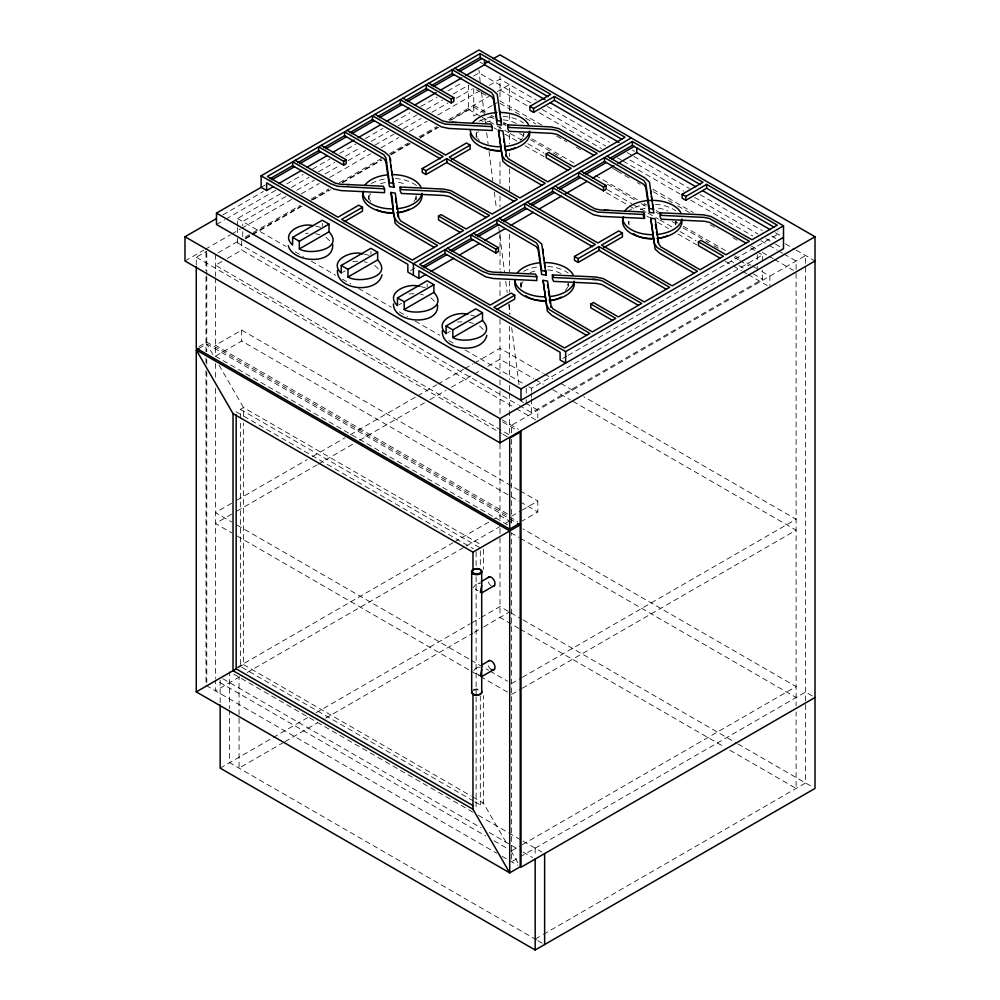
<?xml version="1.0" encoding="UTF-8"?>
<svg xmlns="http://www.w3.org/2000/svg" width="1000" height="1000" viewBox="0 0 1000 1000"><rect width="100%" height="100%" fill="white"/><g stroke="black" fill="none" stroke-linecap="round" stroke-linejoin="round"><path stroke-width="0.75" stroke-dasharray="5 3.75" d="M473.025 587.85L475.35 584.963L480.575 581.938M473.8 670.612L475.35 668.675L480.575 665.662M261.112 187.338L265.2 184.988M222.838 214.9L263.4 191.475M216.488 224.5L224.613 219.812M225.963 219.025L276.025 190.125M286.85 183.875L303.087 174.5M312.562 169.025L330.15 158.875M339.625 153.4L355.863 144.025M365.337 138.562L382.925 128.4M393.75 122.15L409.988 112.775M420.812 106.525L437.05 97.15M447.875 90.9L462.762 82.312M473.587 76.062L479 72.938L531.55 103.275M237.488 226.137L237.488 218.562L280.688 193.625M291.488 187.387L309.037 177.25M318.488 171.8L334.688 162.45M345.487 156.213L360.35 147.637M371.15 141.4L388.7 131.263M398.15 125.812L417.05 114.9M426.5 109.438L442.7 100.087M453.1 94.087L468.5 85.188L468.5 109.438L449.7 120.3M285.963 196.513L242.738 221.462L242.738 225.837M296.775 190.263L314.337 180.125M325.15 173.888L340 165.312M348.113 160.625L365.675 150.488M375.125 145.025L394.038 134.113M403.5 128.65L421.062 118.513M431.875 112.275L448.075 102.912M456.188 98.238L472.4 88.875M184.988 261L203.912 250.075M205.263 249.288L230.263 234.862M231.612 234.088L240.413 229M241.775 228.212L291.788 199.338M301.262 193.875L319.275 183.475M329.65 177.488L370.525 153.887M381.025 147.825L398.85 137.525M409.412 131.425L427.175 121.175M437.812 115.037L478.425 91.587M489.188 85.375L500 79.125L536.5 100.2M196.275 264.925L196.275 257.213L206.775 251.15M218.062 252.812L241.688 239.175M245.113 237.2L251.85 233.312M253.2 232.525L300.4 205.275M311.2 199.05L328.725 188.925M339.513 182.7L381.325 158.562M389.412 153.887L408.3 142.988M419.087 136.762L436.625 126.638M448.762 119.625L489.225 96.263M497.312 91.6L509.45 84.588L509.45 122.037M237.488 238.263L237.488 242.812L240.175 241.262M245.55 238.162L250.925 235.062M252.262 234.288L300.613 206.375M311.363 200.162L328.812 190.087M342.25 182.338L381.2 159.85M390.6 154.412L409.4 143.562M420.15 137.363L437.612 127.275M245.438 238.825L250.85 235.712M252.2 234.925L302.175 206.075M312.987 199.838L330.55 189.688M342.713 182.675L381.887 160.05M391.337 154.6L410.25 143.675M419.712 138.212L438.625 127.3M450.788 120.275L473.75 107.013L483.2 112.475M222 261.462L215.438 265.25L508.85 434.65M227.25 258.425L241.688 250.087L514.812 407.775M492.125 105.5L473.75 116.112L473.75 88.088M493.438 104.75L497.375 102.475M198.9 346.637L206.775 342.088L517.513 521.487M198.9 348.45L206.775 343.913L516.163 522.525M518.875 490.15L241.688 330.112L215.438 345.275L507.5 513.888M342.587 272.362L345.288 270.812M215.438 277.712L215.438 356.188L241.688 341.025L518.875 501.062M410.538 270.5L415.913 267.4M398.825 304.837L401.525 303.275M240.375 418.725L240.375 409.375L243.525 407.562L482.113 545.312M447.463 332.912L450.15 331.35M231.625 503.25L215.438 512.6L231.663 521.962M237.013 500.138L307.15 459.65M312.538 456.538L344.913 437.85M350.3 434.738L416.388 396.575M417.738 395.8L436.613 384.9M437.962 384.125L463.587 369.325M464.938 368.55L473.025 363.875M474.375 363.1L500 348.3L543.263 373.288M231.625 514.163L215.438 523.513L231.663 532.875M237.013 511.05L316.588 465.112M317.938 464.338L354.35 443.312M359.738 440.2L424.475 402.825M429.875 399.7L446.05 390.363M451.45 387.25L473.025 374.787M474.375 374.012L482.463 369.338M487.863 366.225L500 359.212L533.8 378.738M562.788 358.413L566.825 356.075M568.175 355.3L777.987 234.163L777.987 231.088M528.875 386.8L531.5 388.312L762.513 254.938L762.513 264.037M519.362 405.55L531.5 412.562L762.513 279.188L762.513 270.1M237.013 667.463L452.8 542.875M454.15 542.1L490.562 521.075M491.887 520.312L500 515.625L513.525 523.438M238.275 667.638L243.525 664.613L243.525 423.137M511.55 516.225L520.737 510.925M522.05 510.163L537.8 501.075L537.8 511.987L522.05 521.075M239.713 676.812L215.438 690.837L215.438 679.925L485.863 836.05M247.175 672.513L464.837 546.838M466.188 546.062L500 526.538M505.4 523.425L509.45 521.087M220.162 768.125L309.375 716.625M316.137 712.712L470.262 623.737M471.613 622.962L479.725 618.275M481.075 617.487L500 606.562L508.1 611.237M283.675 742.375L239.062 768.125L239.062 677.188M285.025 741.587L317.475 722.862M325.588 718.175L472.95 633.1M474.3 632.312L482.413 627.638M483.762 626.85L509.45 612.025M511.55 683.55L520.988 678.1M522.337 677.325L796.112 519.263L583.825 396.7M511.55 694.463L520.988 689.013M522.337 688.238L796.112 530.175L571.663 400.588M474.925 801.838L480.312 804.95L483.462 803.138L483.462 695.638M511.55 850.875L520.988 845.425M522.337 844.65L796.112 686.587L522.987 528.9M535.175 939.087L541.938 935.188M543.288 934.4L805.562 782.975L805.562 264.9M305.487 233.363L308.387 233.212M352.675 261.512L358.475 261.212M408.913 293.975L414.712 293.675M457.537 322.05L461.887 321.838M478.025 583.413L480.363 583.625M478.025 667.125L480.363 667.337M315.7 226.025L321.238 227.463M315.7 233.725L319.85 234.8M364.338 254.1L369.862 255.538M364.338 261.8L367.1 262.512M420.575 286.562L426.1 288M420.575 294.262L423.338 294.988M470.588 315L474.738 316.087M469.2 322.35L473.35 323.425M480.1 62.188L483.038 63.888M632.362 150.087L634.575 151.363M775.425 232.688L781.3 236.088M547.312 106.45L609.513 142.35M627.087 152.5L632.5 155.625M633.85 156.4L689.287 188.412M700.1 194.65L762.3 230.562M771.75 236.025L775.812 238.375M785.275 243.825L794.75 249.3M796.087 250.075L815.013 261M542.325 109.5L605.65 146.062M629.913 160.062L683.8 191.175M694.587 197.4L757.913 233.962M766 238.637L774.075 243.3M775.425 244.075L783.512 248.75M500 90.037L527.038 105.65M539.212 112.675L601.413 148.588M617.638 157.963L621.688 160.3M623.038 161.075L679.825 193.863M690.65 200.113L752.85 236.025M760.962 240.7L767.712 244.613M769.075 245.387L777.188 250.075M778.538 250.85L782.588 253.2M783.95 253.975L796.112 261L796.112 705.738M541.912 125.15L500 100.95L500 76.1M652.788 189.163L693.35 212.587M751.488 246.15L756.9 249.275M762.312 252.4L767.712 255.525M769.075 256.3L773.125 258.637M774.475 259.425L793.413 270.35M476.375 89.738L480.312 92.013M481.625 92.775L486.875 95.8M500 103.375L521 115.375M525.6 118.162L535.85 123.95M556.587 136.05L566.9 141.875M576.35 147.325L581.75 150.45M612.8 168.375L616.85 170.712M617.225 171.062L629.35 178.062M637.438 182.725L640.138 184.288M653.312 191.762L672.212 202.675M677.613 205.787L689.762 212.8M710.2 224.737L718.112 229.175M732.962 237.75L739.712 241.65M750.512 247.875L755.913 251M757.163 251.85L762.513 254.938M473.75 105.2L485.913 112.225M491.325 115.35L494.025 116.912M503.5 122.375L506.2 123.938M531.888 138.763L575.163 163.75M595.438 175.45L637.35 199.65M644.112 203.562L646.825 205.125M656.287 210.588L658.988 212.15M675.212 221.513L677.913 223.075M683.325 226.2L726.6 251.175M734.712 255.863L740.113 258.988M746.875 262.887L750.938 265.225M752.288 266.012L756.338 268.35M761.75 271.475L769.862 276.163L769.862 285.512M489.95 116.375L494 118.713M503.45 124.162L506.15 125.725M519.65 133.512L525.05 136.637M530.45 139.75L561.5 157.688M607.4 184.188L635.75 200.55M641.15 203.675L646.562 206.788M656.012 212.237L658.713 213.8M672.212 221.6L676.263 223.938M683.012 227.838L708.662 242.638M714.062 245.763L719.463 248.875M734.312 257.45L738.363 259.788M739.712 260.575L749.163 266.025M468.5 109.438L480.637 116.45M481.987 117.225L508.963 132.8M510.312 133.575L521.1 139.812M527.837 143.7L544.025 153.05M607.413 189.65L631.625 203.625M632.962 204.4L658.487 219.125M659.825 219.9L673.263 227.662M679.975 231.537L696.087 240.837M731.012 261L733.637 262.512M738.888 265.55L744.137 268.575M753.325 273.888L762.513 279.188M480.513 120.013L483.212 121.575M494.025 127.825L496.737 129.388M504.85 134.062L517.013 141.088M525.125 145.775L544.062 156.7M606.25 192.613L627.888 205.1M629.237 205.888L636 209.788M646.825 216.038L649.525 217.6M657.638 222.275L668.45 228.525M677.913 233.988L696.85 244.913M725.238 261.312L732 265.212M733.35 265.988L741.462 270.675M742.825 271.462L746.875 273.8M748.225 274.575L767.163 285.512M544.625 374.062L552.737 378.75M560.85 383.438L578.425 393.575M535.15 379.513L543.263 384.2M552.737 389.663L570.312 399.812M237.488 218.562L285.938 246.412M295.188 251.875L303.488 256.537M311.35 261.212L335.613 275.212M342.35 279.1L350.737 283.825M358.512 288.438L391.25 307.2M399.35 311.887L407.45 316.562M415.112 321.112L439.85 335.262M448.8 340.562L454.7 343.837M464.963 349.9L523.625 383.762M525.638 403.113L537.8 410.138L537.8 417.938M520.85 400.962L523.55 402.512M237.488 242.812L518.013 404.775M516.163 408.562L536.45 420.262M502.088 419.825L518.3 429.188M502.65 421.975L516.163 429.775M196.275 257.213L501.613 433.5M502.962 434.275L509.712 438.175M520.225 490.925L537.8 501.075M520.225 501.838L537.8 511.987M812.312 695.938L805.562 692.05L511.55 861.787L511.55 532.863M215.438 356.188L507.5 524.8M510.812 532.788L518.925 537.475M520.288 538.25L796.112 697.5M240.375 409.375L480.312 547.913L480.312 568.162M236.175 411.8L473.413 548.775M510.8 612.8L521.625 619.05M522.975 619.825L736.6 743.175M737.962 743.95L813.662 787.663M518.925 628.413L500 617.475L500 535.662M520.288 629.188L724.45 747.062M729.862 750.188L796.112 788.438L796.112 711.975M237.075 525.087L469.637 659.35M470.988 660.138L488.562 670.288M489.913 671.062L507.5 681.213M237.075 536L469.637 670.263M470.988 671.05L479.1 675.738M480.45 676.513L507.5 692.125M243.525 664.613L471.325 796.137M472.675 796.912L483.462 803.138L507.2 844.25M473.575 801.062L240.375 666.425L240.375 420.288M472.975 812.237L229.613 671.737L229.613 708.725M478.375 815.362L521.638 840.337M523 841.112L541.925 852.05M222.862 678.75L481.1 827.837M489.212 832.525L521.663 851.263M523.013 852.038L532.475 857.5M493.975 840.725L507.5 848.538M205.987 685.375L496.675 853.2M502.088 856.325L517.513 865.238M536.512 939.862L229.613 762.675L229.613 710.263M537.863 940.638L544.625 944.55M475.35 589.2L478.025 590.763M480.363 675.825L473.025 671.575M479.562 325.962L485.825 331.938M430.925 297.887L437.188 303.863M374.688 265.425L380.95 271.4M326.05 237.338L332.325 243.312M511.025 850.875L520.212 866.787M212.9 354.513L206.775 343.913L206.775 351.712M219.025 365.125L243.525 407.562L243.525 416.912M480.163 82L479 70.088M481.525 92.575L485.35 122.425M486.675 132.787L488.125 144.075M489.062 151.337L492.825 180.725M494.275 192.013L496.463 209.013M498.775 227.113L504.538 271.962M505.725 281.238L507.175 292.525M508.7 304.425L509.95 314.175M511.675 327.625L519.062 385.2M805.562 263.35L805.562 255.55L511.55 425.288L511.55 436.2M757.262 254.688L757.262 264.875M757.262 266.337L757.262 270.7M568.375 286.1L568.375 283.538A23.763 13.713 0 0 1 568.013 285.912M535.175 848.15L535.175 855.863M531.5 388.312L531.5 391.337M531.5 392.863L531.5 397.4M531.5 398.925L531.5 412.562M526.25 388.062L526.25 393.888M526.25 399.712L526.25 404.075M520.85 283.538L520.85 287.387M511.55 439.325L511.55 525.588M509.45 134.475L509.45 143.887M509.45 153.175L509.45 156.363M509.45 168.762L509.45 190.7M509.45 234.237L509.45 271.837M509.45 281.012L509.45 291.925M509.45 304.4L509.45 313.975M509.45 326.225L509.45 379.513M509.45 385.462L509.45 392M509.45 393.25L509.45 435.688M500 125.9L500 129.05M500 161.75L500 183.675M500 196.05L500 206.962M500 233.463L500 269.5M500 281.788L500 296.025M500 319.425L500 374.05M500 380L500 384.975M500 390.913L500 414.613M500 443.913L500 521.862M500 528.538L500 534.125M483.462 549.2L483.462 569.45M480.312 695.9L480.312 804.95M476.25 133.475L476.25 137.325A23.763 13.713 0 0 1 478.488 131.525M476.112 551.888L476.112 565.913M476.112 576.812L476.112 695.212M476.112 696.775L476.112 807.375M427.15 283.863L427.15 286.938M416.112 195.625L416.112 199.475A23.763 13.713 0 0 0 415.3 195.925M370.913 251.388L370.913 254.475M368.6 195.625L368.6 199.475M322.287 223.312L322.287 226.388M242.738 231.65L242.738 237.475M241.688 240.738L241.688 250.087M241.688 330.112L241.688 341.025M237.488 227.662L237.488 236.75M220.162 680.275L220.162 703.388M215.438 254.338L215.438 276.163M215.438 363.462L215.438 379.05M215.438 388.4L215.438 678.363M206.775 252.688L206.775 274.275M206.775 275.812L206.775 342.088M206.775 359.525L206.775 364.2M206.775 372.013L206.775 682.712M205.987 252L205.987 270.7M205.987 276.938L205.987 351.763M205.987 358L205.987 362.675M205.987 370.475L205.987 683.812M416.025 196.825A23.763 13.713 0 0 1 413.888 201.425M370.825 201.425A23.763 13.713 0 0 1 368.963 193.238M380.475 183.75A23.763 13.713 0 0 1 386.2 182.375M398.5 182.375A23.763 13.713 0 0 1 406.825 184.75M368.688 198.287A23.763 13.713 0 0 1 370.825 193.675M371.35 183.5A29.7 17.15 0 0 1 384.663 179.062M395.45 178.575A29.7 17.15 0 0 1 417.05 186.1M522.35 138.162A23.763 13.713 0 0 1 520.588 140.325M479.438 140.325A23.763 13.713 0 0 1 477.688 138.162M477.062 137.025A23.763 13.713 0 0 1 476.613 131.088M485.55 122.587A23.763 13.713 0 0 1 493.862 120.225M503.113 119.875A23.763 13.713 0 0 1 516.812 123.775M522.962 137.025A23.763 13.713 0 0 0 523.775 133.475L523.775 136.037A23.763 13.713 0 0 0 522.962 133.775M503.113 123.725A23.763 13.713 0 0 1 506.163 124.075M479.012 121.35A29.7 17.15 0 0 1 492.325 116.912M503.113 116.412A29.7 17.15 0 0 1 523.575 123.038M567.562 287.087A23.763 13.713 0 0 1 565.188 290.387M521.663 287.087A23.763 13.713 0 0 1 521.213 281.15M530.15 272.65A23.763 13.713 0 0 1 538.462 270.287M547.712 269.938A23.763 13.713 0 0 1 561.413 273.837M520.938 286.188A23.763 13.713 0 0 1 523.075 281.588M567.562 283.837A23.763 13.713 0 0 1 568.288 286.188M523.612 271.413A29.7 17.15 0 0 1 536.925 266.975M547.712 266.475A29.7 17.15 0 0 1 568.175 273.1M629.325 224.925A23.763 13.713 0 0 1 628.513 221.375L628.513 225.225A23.763 13.713 0 0 1 629.325 221.675M640.387 209.5A23.763 13.713 0 0 1 646.125 208.125M658.425 208.125A23.763 13.713 0 0 1 667.938 211.062M675.225 224.925A23.763 13.713 0 0 0 676.038 221.375L676.038 225.225A23.763 13.713 0 0 0 675.225 221.675M641.762 212.925A23.763 13.713 0 0 1 646.125 211.975M627.575 211.85A29.7 17.15 0 0 1 644.587 204.812M655.375 204.325A29.7 17.15 0 0 1 675.837 210.938M491.337 585.775A5.2 3 60 0 1 488.15 581.812M491.337 669.488A5.2 3 60 0 1 488.15 665.525M473.025 689.862A5.162 2.975 0 0 1 480.325 689.862M473.438 690.575A4.575 2.637 0 0 1 479.913 690.575"/><path stroke-width="1.5" d="M337.425 270.312C336.575 290.763 377.638 294.137 381.975 274.788M393.488 303.9C392.975 323.688 439.688 326.475 437.525 304.988M442.3 330.863C441.438 351.312 482.512 354.688 486.838 335.325M261.112 175.8L479 50L783.512 225.812L783.512 248.75L521 400.3L216.488 224.5L216.488 213.113L261.137 187.325L261.112 175.8L565.625 351.6L783.512 225.812M621.825 139.262L554.4 100.35L533.562 112.375L529.888 110.25L529.888 106.4L550.725 94.375L480.125 53.612L267.362 176.438L337.962 217.2L358.8 205.175L362.488 207.3L362.488 211.15L344.25 221.675M270.025 178.75L292.675 165.675L333.7 189.013L341.213 190.613L384.55 192.675L384.55 188.825L383.338 186.238L340.3 184.2L335.1 183.1L295.238 160.35M297.838 162.7L318.625 150.688L343.625 165.125L346.188 163.637L346.188 159.787L321.188 145.363M323.787 147.713L344.588 135.712L384 158.713L385.9 161.725L389.425 186.575L393.9 187.275L389.538 156.325L384.913 152.188L347.15 130.375M349.812 132.688L372.463 119.612L440.363 158.825M377.688 116.6L400.337 103.525L441.362 126.85L448.875 128.463L492.212 130.512L492.212 126.662L491 124.075L447.962 122.05L442.75 120.95L402.9 98.188M405.5 100.538L426.287 88.537L451.275 102.963L453.837 101.487L453.837 97.638L428.85 83.2M431.45 85.55L452.238 73.55L491.662 96.562L493.562 99.575L497.088 124.412L501.562 125.113L497.188 94.162L492.575 90.025L454.812 68.225M457.475 70.537L480.125 57.45L548.025 96.662M271.863 179.812L294.513 166.737M299.675 163.762L320.475 151.75M325.637 148.775L346.425 136.775M351.65 133.75L374.3 120.675M379.525 117.662L402.175 104.588M407.337 101.6L428.125 89.6M433.288 86.613L454.087 74.612M459.312 71.6L481.962 58.525M815.013 261L500 442.875L184.988 261L184.988 236.75L216.088 218.8M485.125 63.463L489.188 61.125M493.237 58.788L500 54.875L815.013 236.75L815.013 788.438L535.175 950L220.162 768.125L220.162 704.938M261.112 187.338L266.637 190.538L273.363 186.65M278.75 183.55L301.613 170.35M306.988 167.237L327.163 155.588M332.537 152.487L354.062 140.062M358.1 137.725L380.962 124.525M386.337 121.425L409.212 108.225M414.588 105.113L436.1 92.688M440.138 90.363L461.662 77.938M465.7 75.612L484.525 64.737L484.525 60.125M318.625 150.688L318.625 146.838L343.625 161.275L346.188 159.787M426.287 88.537L426.287 84.688L451.275 99.113L453.837 97.638M312.775 225.725C301.775 222.062 279.45 233.188 292.613 245.062L292.613 237.362L322.287 220.238L329.012 224.125L329.012 231.825C344.837 249.05 310.125 255.625 299.337 248.95L299.337 241.25L329.012 224.125M447.362 162.15L425.913 174.537L422.225 172.413L422.225 168.562L443.062 156.525L372.463 115.763L372.463 119.612M362.488 207.3L341.65 219.325L412.25 260.087L437.562 245.475L399.8 223.675C389.425 217.312 394.837 202.013 390.812 192.438L395.288 193.137L398.812 217.975L400.712 220.987L440.125 244L463.512 230.487L438.525 216.062L438.525 219.913L460.387 232.537M422.225 168.562L425.913 170.688L446.75 158.65L517.35 199.412L492.038 214.025L451.012 190.7L443.5 189.088L400.15 187.037L400.15 190.888L401.375 193.463L444.4 195.5L449.613 196.6L486.312 217.537M451.375 159.825L470.15 148.988L470.15 145.137L449.312 157.175L519.913 197.938L545.225 183.325L504.812 159.637L502.025 155.3L498.475 130.275L502.938 130.975L506.475 155.825L508.375 158.825L547.788 181.838L571.175 168.337L546.188 153.912L546.188 157.762L568.05 170.375M529.888 106.4L533.562 108.525L554.4 96.5L625.013 137.262L599.7 151.875L558.675 128.537L551.163 126.925L507.812 124.875L507.812 128.725L509.038 131.312L552.062 133.35L557.275 134.45L593.975 155.375M299.337 248.95L329.012 231.825M362.875 253.95C351.75 249.825 327.775 260.55 341.238 273.15L341.238 265.45L370.913 248.312L377.65 252.2L377.65 259.9C393.475 277.137 358.75 283.7 347.975 277.038L347.975 269.337L377.65 252.2M198.9 348.45L196.275 349.975L196.275 691.888L509.712 872.85L520.212 866.787L520.212 524.875L517.513 523.312M438.525 216.062L441.087 214.587L466.087 229.013L489.475 215.512L449.613 192.75L444.4 191.65L401.375 189.613L400.15 187.037M546.188 153.912L548.75 152.425L573.737 166.863L597.137 153.35L557.275 130.6L552.062 129.5L509.038 127.463L507.812 124.875M347.975 277.038L377.65 259.9M631.25 137.9L413.375 263.7L413.375 275.25M774.075 227.175L706.663 188.25L685.825 200.275L682.138 198.15L682.138 194.3L702.975 182.275L632.375 141.512L419.613 264.35L490.225 305.113L511.062 293.075L514.738 295.2L514.738 299.05L496.512 309.575M422.287 266.663L444.938 253.575L485.95 276.913L493.462 278.525L536.812 280.575L536.812 276.725L535.588 274.137L492.562 272.1L487.35 271.012L447.5 248.25M450.087 250.6L470.887 238.6L495.875 253.025L498.438 251.55L498.438 247.7L473.45 233.263M476.05 235.613L496.838 223.612L536.25 246.625L538.162 249.638L541.688 274.475L546.163 275.175L541.788 244.225L537.175 240.087L499.4 218.287M502.062 220.6L524.712 207.512L592.625 246.725M529.938 204.5L552.587 191.425L593.612 214.75L601.125 216.363L644.475 218.412L644.475 214.562L643.25 211.988L600.225 209.95L595.013 208.85L555.15 186.1M557.75 188.438L578.55 176.438L603.538 190.863L606.1 189.387L606.1 185.538L581.112 171.112M583.713 173.463L604.5 161.45L643.913 184.462L645.812 187.475L649.35 212.312L653.825 213.025L649.45 182.062L644.837 177.925L607.062 156.125M609.725 158.438L632.375 145.363L700.288 184.562M424.125 267.725L446.775 254.65M451.938 251.663L472.725 239.662M477.887 236.675L498.675 224.675M503.913 221.663L526.562 208.588M531.788 205.562L554.438 192.488M559.6 189.513L580.388 177.5M585.55 174.525L606.337 162.512M611.575 159.5L634.212 146.425M266.637 190.538L266.637 182.838L407.85 264.363L407.85 272.062L418.9 278.438L425.625 274.55M431 271.45L453.862 258.25M459.25 255.138L479.425 243.5M484.8 240.387L504.975 228.738M510.35 225.637L533.212 212.438M538.6 209.325L561.462 196.125M565.5 193.8L587.013 181.375M592.4 178.263L613.913 165.85M617.95 163.512L636.775 152.637L636.775 148.025M419.1 286.425C407.975 282.3 384.012 293.025 397.475 305.613L397.475 297.913L427.15 280.775L433.888 284.662L433.888 292.362C449.712 309.6 414.988 316.175 404.212 309.5L404.212 301.8L433.888 284.662M470.887 238.6L470.887 234.75L495.875 249.175L498.438 247.7M578.55 176.438L578.55 172.587L603.538 187.013L606.1 185.538M404.212 309.5L433.888 292.362M467.738 314.5C456.613 310.375 432.65 321.1 446.112 333.688L446.112 325.988L475.788 308.863L482.512 312.75L482.512 320.438C498.338 337.675 463.625 344.25 452.837 337.575L452.837 329.875L482.512 312.75M599.612 250.05L578.162 262.438L574.475 260.312L574.475 256.462L595.312 244.425L524.712 203.663L524.712 207.512M514.738 295.2L493.9 307.238L564.513 348L589.825 333.387L549.412 309.7L546.625 305.363L543.062 280.338L547.537 281.038L551.062 305.887L552.975 308.888L592.388 331.9L615.775 318.4L590.788 303.975L590.788 307.825L612.65 320.438M574.475 256.462L578.162 258.587L599 246.562L669.6 287.325L644.287 301.938L603.275 278.6L595.763 276.988L552.413 274.938L552.413 278.788L553.638 281.375L596.663 283.412L601.875 284.513L638.562 305.438M603.638 247.738L622.4 236.9L622.4 233.05L601.562 245.075L672.163 285.837L697.487 271.225L657.075 247.537L654.275 243.2L653.538 237.987M682.138 194.3L685.825 196.425L706.663 184.4L777.262 225.162L751.95 239.775L710.925 216.45L703.413 214.838L660.075 212.787L660.075 216.637L661.3 219.213L704.325 221.25L709.538 222.35L746.225 243.275M452.837 337.575L482.512 320.438M590.788 303.975L593.35 302.488L618.337 316.913L641.725 303.412L601.875 280.663L596.663 279.562L553.638 277.525L552.413 274.938M720.312 258.288L698.45 245.662L698.45 241.812L701.012 240.338L726 254.762L749.388 241.262L709.538 218.5L704.325 217.4L661.3 215.362L660.075 212.787M216.488 213.113L521 388.913L783.512 237.362M184.988 236.75L500 418.625L815.013 236.75M196.275 691.888L236.175 668.85L236.175 414.925M509.712 529.113L520.212 523.05L520.212 432.113L509.712 438.175L509.712 529.113L196.275 348.15L196.275 266.462M472.962 570.85L472.962 552.15L520.212 524.875M481.75 581.263L489.5 576.788M494.525 585.487L481.7 592.888L480.375 592.1L481.7 585.538M481.75 664.975L489.5 660.512M494.525 669.2L481.7 676.6L480.375 675.812L481.7 669.25M815.013 697.5L521 867.25L521 430.75M452.238 122.25L453.612 122.312M455.15 122.387L456.55 122.45M347.488 184.537L348.888 184.613M440.138 191.45L444.4 191.65M604.487 210.15L605.875 210.212M607.4 210.287L608.812 210.35M499.75 272.45L501.15 272.512M592.4 279.363L596.663 279.562M492.212 126.662L445.275 124.138L438.1 121.475L400.337 99.675L400.337 103.525M384.55 188.825L337.612 186.3L330.438 183.637L292.675 161.825L292.675 165.675M644.475 214.562L597.525 212.05L590.363 209.375L552.587 187.575L552.587 191.425M536.812 276.725L489.862 274.2L482.7 271.537L444.938 249.737L444.938 253.575M501.562 121.263L497.088 120.562L493.562 95.725L491.662 92.713L452.238 69.7L452.238 73.55M653.825 209.175L649.35 208.463L645.812 183.625L643.913 180.613L604.5 157.6L604.5 161.45M694.312 273.238L659.712 253.275L655.1 249.137L650.725 218.175L655.2 218.888L658.725 243.725L660.625 246.737L700.05 269.75L723.438 256.238L698.45 241.812M393.9 183.425L389.425 182.725L385.9 157.875L384 154.875L344.588 131.862L344.588 135.712M546.163 271.325L541.688 270.625L538.162 245.787L536.25 242.775L496.838 219.762L496.838 223.612M299.337 241.25L292.613 237.362M347.975 269.337L341.238 265.45M404.212 301.8L397.475 297.913M452.837 329.875L446.112 325.988M484.387 64.662L545.025 99.663M550.413 102.775L619.125 142.45M636.65 152.562L695.925 186.788M702.663 190.688L770.037 229.575M542.05 185.338L507.463 165.362L502.837 161.225L498.475 130.275M470.15 145.137L466.463 143.012L445.625 155.05L375.025 114.288M622.4 233.05L618.725 230.925L597.888 242.95L527.275 202.188M514.163 201.425L446.75 162.5L446.75 158.65M666.413 289.325L599 250.413L599 246.562M434.387 247.5L399.8 227.525L395.175 223.388L390.812 192.438M586.65 335.4L552.05 315.425L547.438 311.288L543.062 280.338M472.962 693.913L472.962 809.2L509.712 872.85L509.712 530.925L196.275 349.975L233.025 413.625L472.962 552.15M236.175 668.85L473.413 805.825M472.962 809.2L233.025 670.675L233.025 413.625M643.25 215.837L644.475 218.412M332.663 244.45C334.25 265.462 292.413 262.913 288.275 245.588M651.438 196.262L652.087 200.837M652.525 203.888L652.95 206.925M655.413 224.262L656.062 228.85M656.5 231.912L656.938 234.975M657.588 239.562L658.025 242.613M650.65 190.725L651 193.225M650.725 218.175L653.888 240.475M542.987 249.037L543.35 251.525M542.6 250.15L542.987 252.887M543.562 256.9L544 259.95M544.425 262.987L545.075 267.562M545.513 270.613L546.163 275.175M547.537 284.887L547.975 287.95M548.413 291.012L549.062 295.6M549.5 298.663L550.15 303.25M550.6 306.475L550.712 307.275M505.763 154.713L506.012 156.412M499.4 109.887L500.05 114.45M500.475 117.5L501.125 122.075M503.6 139.412L504.025 142.475M504.462 145.538L505.112 150.125M390.35 158.4L390.737 161.125M390.737 164.975L391.087 167.475M391.525 170.512L392.175 175.087M392.6 178.137L393.038 181.188M393.475 184.225L393.9 187.275M395.5 198.512L396.15 203.1M396.587 206.163L397.025 209.225M397.45 212.288L398.1 216.875M386.25 160.338L386.362 161.137M386.488 162.025L386.6 162.838M706.663 184.4L706.663 188.25M685.825 196.425L685.825 200.275M632.375 141.512L632.375 145.363M603.538 187.013L603.538 190.863M578.162 258.587L578.162 262.438M565.625 351.6L565.625 363.15L560.1 359.963L560.1 352.262L418.9 270.738L418.9 278.438M554.4 96.5L554.4 100.35M544.625 853.612L544.625 944.55M535.175 859.062L535.175 950M533.562 108.525L533.562 112.375M521 388.913L521 400.3M500 418.625L500 442.875M495.875 249.175L495.875 253.025M481.7 570.925L481.712 692.763M480.125 53.612L480.125 57.45M471.688 570.913L471.7 692.75M451.275 99.113L451.275 102.963M425.913 170.688L425.913 174.537M343.625 161.275L343.625 165.125M421.938 193.263A29.7 17.15 0 0 1 397 208.713M392.35 208.925A29.7 17.15 0 0 1 362.65 191.775M364.913 185.212A29.7 17.15 0 0 1 387.7 174.838M392.35 174.625A29.7 17.15 0 0 1 421.037 187.338M422.05 195.625A29.7 17.15 0 0 1 397 212.562M392.35 212.775A29.7 17.15 0 0 1 363.663 191.188M409.15 209.175A23.763 13.713 0 0 1 398.5 212.725M392.35 213.2A23.763 13.713 0 0 1 376.688 209.788M529.6 131.113A29.7 17.15 0 0 1 504.663 146.55M500.012 146.762A29.7 17.15 0 0 1 470.312 129.625M472.575 123.062A29.7 17.15 0 0 1 496.912 112.562M500.012 112.475A29.7 17.15 0 0 1 528.7 125.188M529.712 133.475A29.7 17.15 0 0 1 507.7 150.037M500.012 150.612A29.7 17.15 0 0 1 470.312 133.475M515.688 147.625A23.763 13.713 0 0 1 506.163 150.575M500.012 151.037A23.763 13.713 0 0 1 484.35 147.625M574.2 281.175A29.7 17.15 0 0 1 549.263 296.613M544.612 296.825A29.7 17.15 0 0 1 514.913 279.688M517.175 273.125A29.7 17.15 0 0 1 539.963 262.75M544.612 262.538A29.7 17.15 0 0 1 573.3 275.25M574.312 283.538A29.7 17.15 0 0 1 549.263 300.462M544.612 300.675A29.7 17.15 0 0 1 515.363 280.55M561.413 297.087A23.763 13.713 0 0 1 550.763 300.637M544.612 301.1A23.763 13.713 0 0 1 525.763 295.738M681.862 219.013A29.7 17.15 0 0 1 656.925 234.462M652.275 234.675A29.7 17.15 0 0 1 622.575 217.525M624.837 210.963A29.7 17.15 0 0 1 654.212 200.413A29.7 17.15 0 0 1 680.962 213.088M681.975 221.375A29.7 17.15 0 0 1 656.925 238.312M652.275 238.525A29.7 17.15 0 0 1 623.587 216.938M667.938 235.538A23.763 13.713 0 0 1 658.425 238.475M652.275 238.938A23.763 13.713 0 0 1 633.425 233.575M488.15 577.562A5.2 3 60 0 1 493.938 580.025A5.2 3 60 0 1 493.175 586.263M488.15 661.287A5.2 3 60 0 1 492.587 661.975A5.2 3 60 0 1 494.95 668.062A5.2 3 60 0 1 491.337 669.488M481.15 693.15A4.575 2.637 0 0 1 477.912 695.025A4.575 2.637 0 0 1 473.488 694.338M472.3 693.162A4.575 2.637 0 0 1 472.3 691.787M481.7 691.213A5.162 2.975 0 0 1 476.737 694.975A5.162 2.975 0 0 1 471.737 691.225M473.075 573.812A5.162 2.975 0 0 0 481.712 572.475A5.162 2.975 0 0 0 475.387 568.825A5.162 2.975 0 0 0 473.075 573.812M473.488 573.088A4.575 2.637 0 0 0 481.15 571.9A4.575 2.637 0 0 0 475.525 568.675A4.575 2.637 0 0 0 473.488 573.088"/></g></svg>
